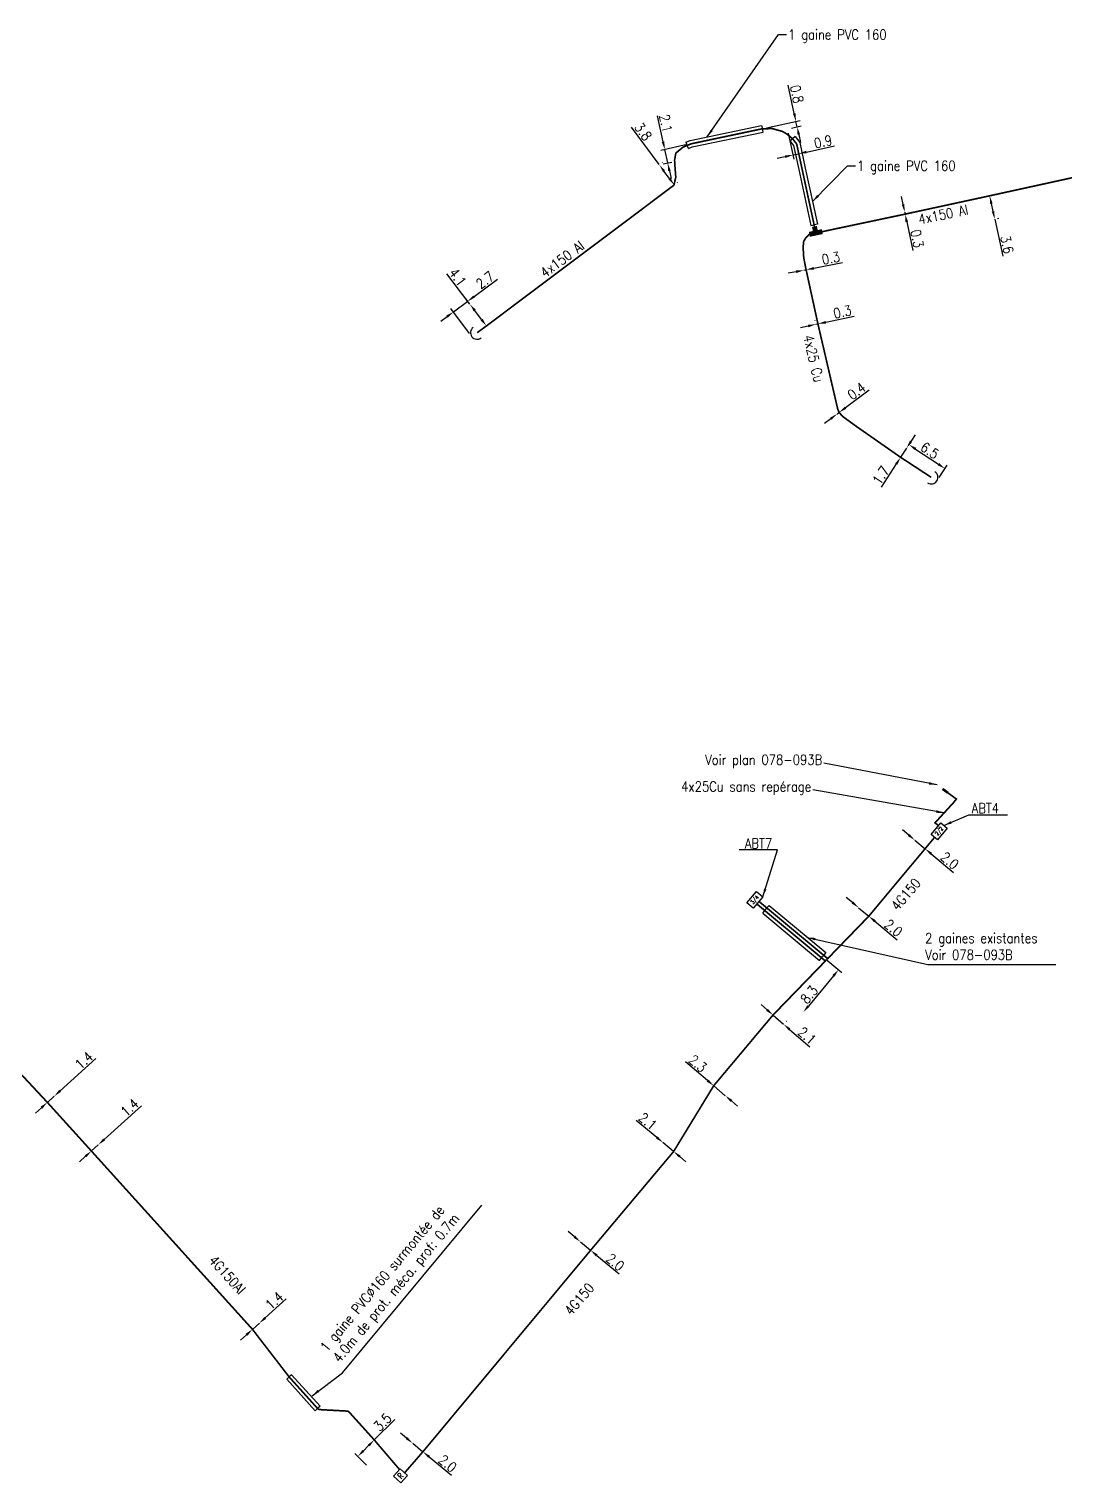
# Model space of a CAD drawing. Header units: millimetres. Extents: x 79134 to 80000, y 145000 to 146008.
# Drawn here: x 79740.9 to 79896.7, y 145385.7 to 145604.4 of the extents above; entities that cross this region are included whole.
import ezdxf
from ezdxf.enums import TextEntityAlignment as Align

# ---------------------------------------------------------------- set-up
doc = ezdxf.new("R2010")
doc.units = ezdxf.units.MM
doc.header["$PDMODE"] = 34
doc.linetypes.add('B_ST_AL', pattern=[2000, 1000, 1000])
doc.linetypes.add('B_ST_CU', pattern=[2000, 1000, 1000])
doc.layers.get('0').update_dxf_attribs({"linetype": 'CONTINUOUS'})
doc.layers.get('Defpoints').update_dxf_attribs({"linetype": 'CONTINUOUS'})
for name, color, linetype in [('B_100', 3, 'CONTINUOUS'), ('B_110', 1, 'CONTINUOUS'), ('B_200', 7, 'CONTINUOUS'), ('B_300', 7, 'CONTINUOUS'), ('B_310', 7, 'CONTINUOUS'), ('B_400', 7, 'CONTINUOUS')]:
    doc.layers.add(name, color=color, linetype=linetype)
doc.styles.add('M_ROMANS', font='ROMANS.shx', dxfattribs={"width": 0.75})
doc.styles.get("Standard").update_dxf_attribs({"font": 'romans.shx', "width": 0.85})
doc.dimstyles.get("Standard").update_dxf_attribs({"dimtxt": 1.5, "dimasz": 1.2, "dimexe": 0.625, "dimexo": 0.625, "dimgap": 0.25, "dimtad": 1, "dimdec": 1, "dimzin": 0, "dimdsep": 46, "dimtxsty": 'Standard', "dimcen": -0.5, "dimclrd": 256, "dimclre": 256, "dimclrt": 256, "dimadec": 0, "dimazin": 0, "dimtfac": 1, "dimtdec": 1, "dimtmove": 0, "dimatfit": 3, "dimfxl": 1, "dimtolj": 1, "dimtzin": 0, "dimarcsym": 0})

# ---------------------------------------------------------------- blocks, each defined once
blk = doc.blocks.new('B_300_02')
at = {"color": 0, "linetype": 'Continuous'}
for points in [[(-1, 0.75), (-1, 0), (1, 0.75), (1, 0)], [(-0.375, 1.375), (0.375, 1.375), (-0.375, 0.75), (0.375, 0.75)]]:
    blk.add_solid(points, dxfattribs=at)
at = {"color": 0, "linetype": 'Continuous', "style": 'M_ROMANS', "width": 0.75, "flags": 3}
for tag, p in [('DEF_LEG', (0, -4.25)), ('DEF_COUP', (0, -6.75)), ('DEF_TYPE', (0, -9.25))]:
    blk.add_attdef(tag, text='', height=1.2, dxfattribs=at).set_placement(p, align=Align.MIDDLE)
blk = doc.blocks.new('B_300_05')
at = {"color": 0, "linetype": 'Continuous'}
blk.add_arc((0, 0), 1, 270, 90, dxfattribs=at)
at = {"color": 0, "linetype": 'Continuous', "style": 'M_ROMANS', "width": 0.75, "flags": 3}
for tag, p in [('DEF_LEG', (0, -5)), ('DEF_COUP', (0, -7.5)), ('DEF_TYPE', (0, -10))]:
    blk.add_attdef(tag, text='', height=1.2, dxfattribs=at).set_placement(p, align=Align.MIDDLE)
blk = doc.blocks.new('*D3')
at = {"layer": 'B_100', "linetype": 'Continuous', "lineweight": -2, "transparency": 16777216}
for p, q in [((79807.25, 145562.99), (79803.78, 145567.57)), ((79807.74, 145563.36), (79807.75, 145563.36)), ((79809, 145560.67), (79807.98, 145562.03)), ((79810.19, 145560.07), (79810.22, 145560.09))]:
    blk.add_line(p, q, dxfattribs=at)
at = {"layer": 'B_100', "linetype": 'Continuous', "transparency": 16777216}
for points in [[(79808.14, 145562.15), (79807.82, 145561.91), (79807.25, 145562.99)], [(79809.16, 145560.79), (79808.84, 145560.55), (79809.73, 145559.72)]]:
    blk.add_solid(points, dxfattribs=at)
at = {"layer": 'Defpoints', "color": 0, "linetype": 'Continuous', "transparency": 16777216}
for p in [(79807.25, 145562.98), (79809.7, 145559.69), (79809.73, 145559.72)]:
    blk.add_point(p, dxfattribs=at)
at = {"layer": 'B_100', "linetype": 'Continuous', "transparency": 16777216, "insert": (79805.42, 145567.06), "char_height": 1.5, "attachment_point": 5, "rotation": 307.1317}
blk.add_mtext('\\A1;4.1', dxfattribs=at)
blk = doc.blocks.new('*D4')
at = {"layer": 'B_300', "linetype": 'Continuous', "lineweight": -2, "transparency": 16777216}
for p, q in [((79807.88, 145564.14), (79811.38, 145566.76)), ((79807.18, 145558.6), (79804.4, 145562.33)), ((79804.78, 145561.83), (79806.92, 145563.43)), ((79806.86, 145563.5), (79806.54, 145563.93)), ((79803.81, 145561.11), (79802.85, 145560.4))]:
    blk.add_line(p, q, dxfattribs=at)
at = {"layer": 'B_300', "linetype": 'Continuous', "transparency": 16777216}
for points in [[(79807.76, 145564.3), (79808, 145563.98), (79806.92, 145563.43)], [(79803.69, 145561.27), (79803.93, 145560.95), (79804.78, 145561.83)]]:
    blk.add_solid(points, dxfattribs=at)
at = {"layer": 'Defpoints', "color": 0, "linetype": 'Continuous', "transparency": 16777216}
for p in [(79806.92, 145563.43), (79807.23, 145563), (79807.56, 145558.1)]:
    blk.add_point(p, dxfattribs=at)
at = {"layer": 'B_300', "linetype": 'Continuous', "transparency": 16777216, "insert": (79809.51, 145566.61), "char_height": 1.5, "attachment_point": 5, "rotation": 36.6964}
blk.add_mtext('\\A1;2.7', dxfattribs=at)
blk = doc.blocks.new('*D5')
at = {"layer": 'B_100', "linetype": 'Continuous', "lineweight": -2, "transparency": 16777216}
for p, q in [((79835.72, 145583.97), (79831.55, 145589.62)), ((79836.18, 145584.31), (79836.22, 145584.34)), ((79837.26, 145581.88), (79836.43, 145583)), ((79838.43, 145581.25), (79838.47, 145581.28))]:
    blk.add_line(p, q, dxfattribs=at)
at = {"layer": 'B_100', "linetype": 'Continuous', "transparency": 16777216}
for points in [[(79836.59, 145583.12), (79836.27, 145582.89), (79835.72, 145583.97)], [(79837.42, 145582), (79837.1, 145581.76), (79837.97, 145580.91)]]:
    blk.add_solid(points, dxfattribs=at)
at = {"layer": 'Defpoints', "color": 0, "linetype": 'Continuous', "transparency": 16777216}
for p in [(79835.68, 145583.94), (79837.93, 145580.88), (79837.97, 145580.91)]:
    blk.add_point(p, dxfattribs=at)
at = {"layer": 'B_100', "linetype": 'Continuous', "transparency": 16777216, "insert": (79833.3, 145588.94), "char_height": 1.5, "attachment_point": 5, "rotation": 306.4016}
blk.add_mtext('\\A1;3.8', dxfattribs=at)
blk = doc.blocks.new('*D6')
at = {"layer": 'B_100', "linetype": 'Continuous', "lineweight": -2, "transparency": 16777216}
for p, q in [((79836.29, 145587.42), (79835.44, 145591.33)), ((79839.93, 145586.98), (79835.94, 145586.11)), ((79836.29, 145584.07), (79837.6, 145584.36)), ((79836.99, 145584.23), (79836.55, 145586.25)), ((79837.24, 145583.05), (79837.5, 145581.88))]:
    blk.add_line(p, q, dxfattribs=at)
at = {"layer": 'B_100', "linetype": 'Continuous', "transparency": 16777216}
for points in [[(79836.49, 145587.46), (79836.1, 145587.38), (79836.55, 145586.25)], [(79837.44, 145583.1), (79837.05, 145583.01), (79836.99, 145584.23)]]:
    blk.add_solid(points, dxfattribs=at)
at = {"layer": 'Defpoints', "color": 0, "linetype": 'Continuous', "transparency": 16777216}
for p in [(79840.54, 145587.11), (79836.99, 145584.23), (79835.68, 145583.94)]:
    blk.add_point(p, dxfattribs=at)
at = {"layer": 'B_100', "linetype": 'Continuous', "transparency": 16777216, "insert": (79836.72, 145590.18), "char_height": 1.5, "attachment_point": 5, "rotation": 282.2842}
blk.add_mtext('\\A1;2.1', dxfattribs=at)
blk = doc.blocks.new('*D7')
at = {"layer": 'B_100', "linetype": 'Continuous', "lineweight": -2, "transparency": 16777216}
for p, q in [((79856.03, 145591.64), (79855.1, 145595.92)), ((79851.84, 145589.5), (79856.9, 145590.6)), ((79855.59, 145589.48), (79857.07, 145589.8)), ((79856.46, 145589.67), (79856.29, 145590.47)), ((79856.72, 145588.5), (79856.97, 145587.32))]:
    blk.add_line(p, q, dxfattribs=at)
at = {"layer": 'B_100', "linetype": 'Continuous', "transparency": 16777216}
for points in [[(79856.23, 145591.69), (79855.84, 145591.6), (79856.29, 145590.47)], [(79856.91, 145588.54), (79856.52, 145588.45), (79856.46, 145589.67)]]:
    blk.add_solid(points, dxfattribs=at)
at = {"layer": 'Defpoints', "color": 0, "linetype": 'Continuous', "transparency": 16777216}
for p in [(79851.23, 145589.37), (79854.98, 145589.34), (79856.46, 145589.67)]:
    blk.add_point(p, dxfattribs=at)
at = {"layer": 'B_100', "linetype": 'Continuous', "transparency": 16777216, "insert": (79856.42, 145594.58), "char_height": 1.5, "attachment_point": 5, "rotation": 282.2687}
blk.add_mtext('\\A1;0.8', dxfattribs=at)
blk = doc.blocks.new('*D8')
at = {"layer": 'B_100', "linetype": 'Continuous', "lineweight": -2, "transparency": 16777216}
for p, q in [((79855.11, 145588.73), (79855.96, 145584.82)), ((79856.52, 145586.48), (79856.84, 145585.01)), ((79857.88, 145585.87), (79862.09, 145586.79)), ((79854.65, 145585.17), (79853.48, 145584.92)), ((79855.83, 145585.43), (79856.7, 145585.62))]:
    blk.add_line(p, q, dxfattribs=at)
at = {"layer": 'B_100', "linetype": 'Continuous', "transparency": 16777216}
for points in [[(79854.61, 145585.37), (79854.7, 145584.98), (79855.83, 145585.43)], [(79857.83, 145586.07), (79857.92, 145585.68), (79856.7, 145585.62)]]:
    blk.add_solid(points, dxfattribs=at)
at = {"layer": 'Defpoints', "color": 0, "linetype": 'Continuous', "transparency": 16777216}
for p in [(79854.98, 145589.34), (79856.39, 145587.09), (79856.7, 145585.62)]:
    blk.add_point(p, dxfattribs=at)
at = {"layer": 'B_100', "linetype": 'Continuous', "transparency": 16777216, "insert": (79860.36, 145587.43), "char_height": 1.5, "attachment_point": 5, "rotation": 12.2314}
blk.add_mtext('\\A1;0.9', dxfattribs=at)
blk = doc.blocks.new('*D9')
at = {"layer": 'B_100', "linetype": 'Continuous', "lineweight": -2, "transparency": 16777216}
for p, q in [((79859.16, 145560.56), (79859.16, 145560.57)), ((79860.76, 145560.27), (79865.03, 145561.2)), ((79858.12, 145559.7), (79856.95, 145559.45)), ((79859.29, 145559.96), (79859.58, 145560.02))]:
    blk.add_line(p, q, dxfattribs=at)
at = {"layer": 'B_100', "linetype": 'Continuous', "transparency": 16777216}
for points in [[(79860.72, 145560.47), (79860.8, 145560.08), (79859.58, 145560.02)], [(79858.08, 145559.9), (79858.16, 145559.51), (79859.29, 145559.96)]]:
    blk.add_solid(points, dxfattribs=at)
at = {"layer": 'Defpoints', "color": 0, "linetype": 'Continuous', "transparency": 16777216}
for p in [(79859.29, 145559.95), (79859.58, 145560.02), (79859.58, 145560.02)]:
    blk.add_point(p, dxfattribs=at)
at = {"layer": 'B_100', "linetype": 'Continuous', "transparency": 16777216, "insert": (79863.27, 145561.84), "char_height": 1.5, "attachment_point": 5, "rotation": 12.1976}
blk.add_mtext('\\A1;0.3', dxfattribs=at)
blk = doc.blocks.new('*D10')
at = {"layer": 'B_100', "linetype": 'Continuous', "lineweight": -2, "transparency": 16777216}
for p, q in [((79858.99, 145568.4), (79863.28, 145569.24)), ((79856.31, 145567.87), (79855.13, 145567.64)), ((79857.37, 145568.71), (79857.37, 145568.72)), ((79857.49, 145568.1), (79857.82, 145568.17)), ((79857.94, 145567.55), (79857.94, 145567.55))]:
    blk.add_line(p, q, dxfattribs=at)
at = {"layer": 'B_100', "linetype": 'Continuous', "transparency": 16777216}
for points in [[(79856.27, 145568.07), (79856.35, 145567.67), (79857.49, 145568.1)], [(79858.95, 145568.59), (79859.03, 145568.2), (79857.82, 145568.17)]]:
    blk.add_solid(points, dxfattribs=at)
at = {"layer": 'Defpoints', "color": 0, "linetype": 'Continuous', "transparency": 16777216}
for p in [(79857.49, 145568.1), (79857.82, 145568.17), (79857.82, 145568.17)]:
    blk.add_point(p, dxfattribs=at)
at = {"layer": 'B_100', "linetype": 'Continuous', "transparency": 16777216, "insert": (79861.53, 145569.92), "char_height": 1.5, "attachment_point": 5, "rotation": 11.1019}
blk.add_mtext('\\A1;0.3', dxfattribs=at)
blk = doc.blocks.new('*D11')
at = {"layer": 'B_100', "linetype": 'Continuous', "lineweight": -2, "transparency": 16777216}
for p, q in [((79873.59, 145542.35), (79874.24, 145543.35)), ((79872.93, 145541.34), (79872.03, 145539.96)), ((79871.37, 145538.96), (79869.08, 145535.45))]:
    blk.add_line(p, q, dxfattribs=at)
at = {"layer": 'B_100', "linetype": 'Continuous', "transparency": 16777216}
for points in [[(79873.42, 145542.46), (79873.75, 145542.24), (79872.93, 145541.34)], [(79871.21, 145539.06), (79871.54, 145538.85), (79872.03, 145539.96)]]:
    blk.add_solid(points, dxfattribs=at)
at = {"layer": 'Defpoints', "color": 0, "linetype": 'Continuous', "transparency": 16777216}
for p in [(79872.93, 145541.34), (79872.93, 145541.34), (79872.03, 145539.96)]:
    blk.add_point(p, dxfattribs=at)
at = {"layer": 'B_100', "linetype": 'Continuous', "transparency": 16777216, "insert": (79869.06, 145537.25), "char_height": 1.5, "attachment_point": 5, "rotation": 56.8805}
blk.add_mtext('\\A1;1.7', dxfattribs=at)
blk = doc.blocks.new('*D12')
at = {"layer": 'B_300', "linetype": 'Continuous', "lineweight": -2, "transparency": 16777216}
for p, q in [((79873.28, 145541.86), (79873.63, 145542.39)), ((79874.28, 145541.21), (79877.71, 145538.93)), ((79877.82, 145536.93), (79879.05, 145538.78))]:
    blk.add_line(p, q, dxfattribs=at)
at = {"layer": 'B_300', "linetype": 'Continuous', "transparency": 16777216}
for points in [[(79874.39, 145541.38), (79874.17, 145541.04), (79873.28, 145541.87)], [(79877.82, 145539.09), (79877.6, 145538.76), (79878.71, 145538.26)]]:
    blk.add_solid(points, dxfattribs=at)
at = {"layer": 'Defpoints', "color": 0, "linetype": 'Continuous', "transparency": 16777216}
for p in [(79872.93, 145541.34), (79878.71, 145538.26), (79877.47, 145536.41)]:
    blk.add_point(p, dxfattribs=at)
at = {"layer": 'B_300', "linetype": 'Continuous', "transparency": 16777216, "insert": (79876.42, 145540.99), "char_height": 1.5, "attachment_point": 5, "rotation": 326.3402}
blk.add_mtext('\\A1;6.5', dxfattribs=at)
blk = doc.blocks.new('*D13')
at = {"layer": 'B_100', "linetype": 'Continuous', "lineweight": -2, "transparency": 16777216}
for p, q in [((79885.67, 145578.11), (79885.92, 145576.95)), ((79885.87, 145579.38), (79886.03, 145579.41)), ((79886.18, 145575.77), (79887.38, 145570.2)), ((79886.62, 145575.87), (79886.79, 145575.9))]:
    blk.add_line(p, q, dxfattribs=at)
at = {"layer": 'B_100', "linetype": 'Continuous', "transparency": 16777216}
for points in [[(79885.87, 145578.15), (79885.48, 145578.07), (79885.42, 145579.28)], [(79886.12, 145576.99), (79885.73, 145576.9), (79886.18, 145575.77)]]:
    blk.add_solid(points, dxfattribs=at)
at = {"layer": 'Defpoints', "color": 0, "linetype": 'Continuous', "transparency": 16777216}
for p in [(79885.26, 145579.25), (79886.01, 145575.74), (79886.18, 145575.77)]:
    blk.add_point(p, dxfattribs=at)
at = {"layer": 'B_100', "linetype": 'Continuous', "transparency": 16777216, "insert": (79888.02, 145571.96), "char_height": 1.5, "attachment_point": 5, "rotation": 282.1976}
blk.add_mtext('\\A1;3.6', dxfattribs=at)
blk = doc.blocks.new('*D14')
at = {"layer": 'B_100', "linetype": 'Continuous', "lineweight": -2, "transparency": 16777216}
for p, q in [((79863.75, 145547.43), (79867.29, 145550.09)), ((79861.53, 145545.77), (79860.57, 145545.05)), ((79862.49, 145546.49), (79862.79, 145546.71))]:
    blk.add_line(p, q, dxfattribs=at)
at = {"layer": 'B_100', "linetype": 'Continuous', "transparency": 16777216}
for points in [[(79863.63, 145547.59), (79863.87, 145547.27), (79862.79, 145546.71)], [(79861.41, 145545.93), (79861.65, 145545.61), (79862.49, 145546.49)]]:
    blk.add_solid(points, dxfattribs=at)
at = {"layer": 'Defpoints', "color": 0, "linetype": 'Continuous', "transparency": 16777216}
for p in [(79862.49, 145546.49), (79862.79, 145546.71), (79862.79, 145546.71)]:
    blk.add_point(p, dxfattribs=at)
at = {"layer": 'B_100', "linetype": 'Continuous', "transparency": 16777216, "insert": (79865.4, 145549.92), "char_height": 1.5, "attachment_point": 5, "rotation": 36.8729}
blk.add_mtext('\\A1;0.4', dxfattribs=at)
blk = doc.blocks.new('*D28')
at = {"layer": 'B_100', "linetype": 'Continuous', "lineweight": -2, "transparency": 16777216}
for p, q in [((79872.39, 145578), (79872.14, 145579.18)), ((79872.64, 145576.83), (79872.7, 145576.53)), ((79873.25, 145576.96), (79873.25, 145576.96)), ((79873.31, 145576.66), (79873.31, 145576.66)), ((79872.95, 145575.36), (79873.86, 145571.08))]:
    blk.add_line(p, q, dxfattribs=at)
at = {"layer": 'B_100', "linetype": 'Continuous', "transparency": 16777216}
for points in [[(79872.59, 145578.04), (79872.2, 145577.96), (79872.64, 145576.83)], [(79873.15, 145575.4), (79872.76, 145575.32), (79872.7, 145576.53)]]:
    blk.add_solid(points, dxfattribs=at)
at = {"layer": 'Defpoints', "color": 0, "linetype": 'Continuous', "transparency": 16777216}
for p in [(79872.64, 145576.83), (79872.7, 145576.53), (79872.7, 145576.53)]:
    blk.add_point(p, dxfattribs=at)
at = {"layer": 'B_100', "linetype": 'Continuous', "transparency": 16777216, "insert": (79874.51, 145572.84), "char_height": 1.5, "attachment_point": 5, "rotation": 281.9505}
blk.add_mtext('\\A1;0.3', dxfattribs=at)
blk = doc.blocks.new('*D76')
at = {"layer": 'B_100', "linetype": 'Continuous', "lineweight": -2, "transparency": 16777216}
for p, q in [((79873.25, 145483.16), (79872.33, 145483.93)), ((79874.17, 145482.39), (79875.71, 145481.11)), ((79876.63, 145480.34), (79879.98, 145477.54))]:
    blk.add_line(p, q, dxfattribs=at)
at = {"layer": 'B_100', "linetype": 'Continuous', "transparency": 16777216}
for points in [[(79873.38, 145483.31), (79873.12, 145483), (79874.17, 145482.39)], [(79876.76, 145480.49), (79876.5, 145480.19), (79875.71, 145481.11)]]:
    blk.add_solid(points, dxfattribs=at)
at = {"layer": 'Defpoints', "color": 0, "linetype": 'Continuous', "transparency": 16777216}
for p in [(79874.17, 145482.39), (79874.17, 145482.39), (79875.71, 145481.11)]:
    blk.add_point(p, dxfattribs=at)
at = {"layer": 'B_100', "linetype": 'Continuous', "transparency": 16777216, "insert": (79879.41, 145479.32), "char_height": 1.5, "attachment_point": 5, "rotation": 320.152}
blk.add_mtext('\\A1;2.0', dxfattribs=at)
blk = doc.blocks.new('*D77')
at = {"layer": 'B_100', "linetype": 'Continuous', "lineweight": -2, "transparency": 16777216}
for p, q in [((79864.78, 145473.01), (79863.86, 145473.78)), ((79865.7, 145472.24), (79867.24, 145470.96)), ((79868.16, 145470.19), (79871.52, 145467.39))]:
    blk.add_line(p, q, dxfattribs=at)
at = {"layer": 'B_100', "linetype": 'Continuous', "transparency": 16777216}
for points in [[(79864.91, 145473.17), (79864.65, 145472.86), (79865.7, 145472.24)], [(79868.29, 145470.35), (79868.03, 145470.04), (79867.24, 145470.96)]]:
    blk.add_solid(points, dxfattribs=at)
at = {"layer": 'Defpoints', "color": 0, "linetype": 'Continuous', "transparency": 16777216}
for p in [(79865.7, 145472.24), (79865.7, 145472.24), (79867.24, 145470.96)]:
    blk.add_point(p, dxfattribs=at)
at = {"layer": 'B_100', "linetype": 'Continuous', "transparency": 16777216, "insert": (79870.94, 145469.18), "char_height": 1.5, "attachment_point": 5, "rotation": 320.152}
blk.add_mtext('\\A1;2.0', dxfattribs=at)
blk = doc.blocks.new('*D78')
at = {"layer": 'B_100', "linetype": 'Continuous', "lineweight": -2, "transparency": 16777216}
for p, q in [((79851.94, 145456.88), (79851.03, 145457.67)), ((79852.84, 145456.09), (79854.43, 145454.72)), ((79853.24, 145456.56), (79853.25, 145456.57)), ((79854.83, 145455.18), (79854.84, 145455.19)), ((79855.33, 145453.93), (79858.36, 145451.3))]:
    blk.add_line(p, q, dxfattribs=at)
at = {"layer": 'B_100', "linetype": 'Continuous', "transparency": 16777216}
for points in [[(79852.07, 145457.03), (79851.8, 145456.73), (79852.84, 145456.09)], [(79855.46, 145454.08), (79855.2, 145453.78), (79854.43, 145454.72)]]:
    blk.add_solid(points, dxfattribs=at)
at = {"layer": 'Defpoints', "color": 0, "linetype": 'Continuous', "transparency": 16777216}
for p in [(79852.83, 145456.09), (79854.42, 145454.71), (79854.43, 145454.72)]:
    blk.add_point(p, dxfattribs=at)
at = {"layer": 'B_100', "linetype": 'Continuous', "transparency": 16777216, "insert": (79857.95, 145452.98), "char_height": 1.5, "attachment_point": 5, "rotation": 319.0308}
blk.add_mtext('\\A1;2.1', dxfattribs=at)
blk = doc.blocks.new('*D79')
at = {"layer": 'B_100', "linetype": 'Continuous', "lineweight": -2, "transparency": 16777216}
for p, q in [((79842.99, 145446.24), (79839.67, 145449.08)), ((79845.66, 145443.97), (79843.91, 145445.46)), ((79846.57, 145443.19), (79847.48, 145442.41))]:
    blk.add_line(p, q, dxfattribs=at)
at = {"layer": 'B_100', "linetype": 'Continuous', "transparency": 16777216}
for points in [[(79843.12, 145446.39), (79842.86, 145446.09), (79843.91, 145445.46)], [(79846.7, 145443.34), (79846.44, 145443.04), (79845.66, 145443.97)]]:
    blk.add_solid(points, dxfattribs=at)
at = {"layer": 'Defpoints', "color": 0, "linetype": 'Continuous', "transparency": 16777216}
for p in [(79843.91, 145445.46), (79845.66, 145443.97), (79845.66, 145443.97)]:
    blk.add_point(p, dxfattribs=at)
at = {"layer": 'B_100', "linetype": 'Continuous', "transparency": 16777216, "insert": (79841.52, 145448.81), "char_height": 1.5, "attachment_point": 5, "rotation": 319.5622}
blk.add_mtext('\\A1;2.3', dxfattribs=at)
blk = doc.blocks.new('*D80')
at = {"layer": 'B_100', "linetype": 'Continuous', "lineweight": -2, "transparency": 16777216}
for p, q in [((79835.35, 145437.69), (79832.27, 145440.25)), ((79837.89, 145435.58), (79836.28, 145436.92)), ((79838.81, 145434.81), (79839.74, 145434.04))]:
    blk.add_line(p, q, dxfattribs=at)
at = {"layer": 'B_100', "linetype": 'Continuous', "transparency": 16777216}
for points in [[(79835.48, 145437.84), (79835.23, 145437.53), (79836.28, 145436.92)], [(79838.94, 145434.96), (79838.69, 145434.65), (79837.89, 145435.58)]]:
    blk.add_solid(points, dxfattribs=at)
at = {"layer": 'Defpoints', "color": 0, "linetype": 'Continuous', "transparency": 16777216}
for p in [(79836.28, 145436.92), (79836.28, 145436.92), (79837.89, 145435.58)]:
    blk.add_point(p, dxfattribs=at)
at = {"layer": 'B_100', "linetype": 'Continuous', "transparency": 16777216, "insert": (79833.99, 145440.12), "char_height": 1.5, "attachment_point": 5, "rotation": 320.2347}
blk.add_mtext('\\A1;2.1', dxfattribs=at)
blk = doc.blocks.new('*D81')
at = {"layer": 'B_100', "linetype": 'Continuous', "lineweight": -2, "transparency": 16777216}
for p, q in [((79822.94, 145422.77), (79822.02, 145423.53)), ((79823.86, 145422), (79825.4, 145420.72)), ((79826.32, 145419.95), (79829.68, 145417.16))]:
    blk.add_line(p, q, dxfattribs=at)
at = {"layer": 'B_100', "linetype": 'Continuous', "transparency": 16777216}
for points in [[(79823.07, 145422.92), (79822.81, 145422.61), (79823.86, 145422)], [(79826.45, 145420.11), (79826.19, 145419.8), (79825.4, 145420.72)]]:
    blk.add_solid(points, dxfattribs=at)
at = {"layer": 'Defpoints', "color": 0, "linetype": 'Continuous', "transparency": 16777216}
for p in [(79823.86, 145422), (79823.86, 145422), (79825.4, 145420.72)]:
    blk.add_point(p, dxfattribs=at)
at = {"layer": 'B_100', "linetype": 'Continuous', "transparency": 16777216, "insert": (79829.1, 145418.94), "char_height": 1.5, "attachment_point": 5, "rotation": 320.2347}
blk.add_mtext('\\A1;2.0', dxfattribs=at)
blk = doc.blocks.new('*D82')
at = {"layer": 'B_100', "linetype": 'Continuous', "lineweight": -2, "transparency": 16777216}
for p, q in [((79797.71, 145392.47), (79796.79, 145393.23)), ((79798.64, 145391.71), (79800.18, 145390.43)), ((79801.1, 145389.67), (79804.47, 145386.88))]:
    blk.add_line(p, q, dxfattribs=at)
at = {"layer": 'B_100', "linetype": 'Continuous', "transparency": 16777216}
for points in [[(79797.84, 145392.62), (79797.58, 145392.32), (79798.64, 145391.71)], [(79801.23, 145389.82), (79800.98, 145389.51), (79800.18, 145390.43)]]:
    blk.add_solid(points, dxfattribs=at)
at = {"layer": 'Defpoints', "color": 0, "linetype": 'Continuous', "transparency": 16777216}
for p in [(79798.64, 145391.71), (79798.64, 145391.71), (79800.18, 145390.43)]:
    blk.add_point(p, dxfattribs=at)
at = {"layer": 'B_100', "linetype": 'Continuous', "transparency": 16777216, "insert": (79803.89, 145388.66), "char_height": 1.5, "attachment_point": 5, "rotation": 320.4407}
blk.add_mtext('\\A1;2.0', dxfattribs=at)
blk = doc.blocks.new('*D83')
at = {"layer": 'B_400', "linetype": 'Continuous', "lineweight": -2, "transparency": 16777216}
for p, q in [((79860.77, 145464.5), (79863.17, 145462.5)), ((79861.92, 145461.98), (79858.15, 145457.44))]:
    blk.add_line(p, q, dxfattribs=at)
at = {"layer": 'B_400', "linetype": 'Continuous', "transparency": 16777216}
for points in [[(79861.76, 145462.11), (79862.07, 145461.85), (79862.69, 145462.9)], [(79857.99, 145457.57), (79858.3, 145457.32), (79857.38, 145456.52)]]:
    blk.add_solid(points, dxfattribs=at)
at = {"layer": 'Defpoints', "color": 0, "linetype": 'Continuous', "transparency": 16777216}
for p in [(79860.29, 145464.9), (79857.38, 145456.52), (79857.38, 145456.52)]:
    blk.add_point(p, dxfattribs=at)
at = {"layer": 'B_400', "linetype": 'Continuous', "transparency": 16777216, "insert": (79858.27, 145459.16), "char_height": 1.5, "attachment_point": 5, "rotation": 50.2416}
blk.add_mtext('\\A1;8.3', dxfattribs=at)
blk = doc.blocks.new('B_200_01')
at = {"color": 0, "linetype": 'Continuous', "flags": 128}
blk.add_lwpolyline([(-0.75, -0.75), (-0.75, 0.75), (0.75, 0.75), (0.75, -0.75)], close=True, dxfattribs=at)
at = {"color": 0, "linetype": 'Continuous', "style": 'M_ROMANS', "width": 0.75}
blk.add_text('R', height=0.9, dxfattribs=at).set_placement((0, 0), align=Align.MIDDLE)
at = {"color": 0, "linetype": 'Continuous', "style": 'M_ROMANS', "width": 0.75, "flags": 3}
for tag, p in [('DEF_LEG', (0, -5)), ('DEF_COUP', (0, -7.5)), ('DEF_TYPE', (0, -10))]:
    blk.add_attdef(tag, text='', height=1.2, dxfattribs=at).set_placement(p, align=Align.MIDDLE)
blk = doc.blocks.new('B_310_03')
at = {"color": 0, "linetype": 'Continuous', "flags": 128}
blk.add_lwpolyline([(-2.25, -1.25), (-2.25, 1.25), (2.25, 1.25), (2.25, -1.25)], close=True, dxfattribs=at)
at = {"color": 0, "linetype": 'Continuous', "style": 'M_ROMANS', "width": 0.75}
blk.add_text('3/4', height=1.2, dxfattribs=at).set_placement((0, 0), align=Align.MIDDLE)
at = {"color": 0, "linetype": 'Continuous', "style": 'M_ROMANS', "width": 0.75, "flags": 3}
for tag, p in [('DEF_LEG', (0, -5)), ('DEF_COUP', (0, -7.5)), ('DEF_TYPE', (0, -10))]:
    blk.add_attdef(tag, text='', height=1.2, dxfattribs=at).set_placement(p, align=Align.MIDDLE)
blk = doc.blocks.new('B_310_02')
at = {"color": 0, "linetype": 'Continuous', "flags": 128}
blk.add_lwpolyline([(-2.25, -1.25), (-2.25, 1.25), (2.25, 1.25), (2.25, -1.25)], close=True, dxfattribs=at)
at = {"color": 0, "linetype": 'Continuous', "style": 'M_ROMANS', "width": 0.75}
blk.add_text('2/2', height=1.2, dxfattribs=at).set_placement((0, 0), align=Align.MIDDLE)
at = {"color": 0, "linetype": 'Continuous', "style": 'M_ROMANS', "width": 0.75, "flags": 3}
for tag, p in [('DEF_LEG', (0, -5)), ('DEF_COUP', (0, -7.5)), ('DEF_TYPE', (0, -10))]:
    blk.add_attdef(tag, text='', height=1.2, dxfattribs=at).set_placement(p, align=Align.MIDDLE)
blk = doc.blocks.new('B_300_03')
at = {"color": 0, "linetype": 'Continuous'}
blk.add_solid([(-0.5, 0.19), (-0.5, -0.19), (0.5, 0.19), (0.5, -0.19)], dxfattribs=at)
at = {"color": 0, "linetype": 'Continuous', "width": 0.75, "flags": 3}
for tag, p in [('DEF_LEG', (0, -4.25)), ('DEF_COUP', (0, -6.25)), ('DEF_TYPE', (0, -8.25))]:
    blk.add_attdef(tag, text='', height=1.2, dxfattribs=at).set_placement(p, align=Align.MIDDLE)
blk = doc.blocks.new('*D123')
at = {"layer": 'B_110', "linetype": 'Continuous', "lineweight": -2, "transparency": 16777216}
for p, q in [((79792.86, 145392.2), (79795.95, 145395.29)), ((79791.69, 145388.41), (79789.94, 145390.16)), ((79791.23, 145390.57), (79792.01, 145391.35))]:
    blk.add_line(p, q, dxfattribs=at)
at = {"layer": 'B_110', "linetype": 'Continuous', "transparency": 16777216}
for points in [[(79791.87, 145391.49), (79792.15, 145391.21), (79792.86, 145392.2)], [(79791.09, 145390.71), (79791.37, 145390.43), (79790.38, 145389.72)]]:
    blk.add_solid(points, dxfattribs=at)
at = {"layer": 'Defpoints', "color": 0, "linetype": 'Continuous', "transparency": 16777216}
for p in [(79792.86, 145392.2), (79790.38, 145389.72), (79792.13, 145387.97)]:
    blk.add_point(p, dxfattribs=at)
at = {"layer": 'B_110', "linetype": 'Continuous', "transparency": 16777216, "insert": (79794.12, 145394.87), "char_height": 1.5, "attachment_point": 5, "rotation": 45}
blk.add_mtext('\\A1;3.5', dxfattribs=at)
blk = doc.blocks.new('*D124')
at = {"layer": 'B_110', "linetype": 'Continuous', "lineweight": -2, "transparency": 16777216}
for p, q in [((79776.47, 145410.57), (79779.63, 145413.42)), ((79774.54, 145408.83), (79775.58, 145409.77)), ((79773.65, 145408.02), (79772.76, 145407.22))]:
    blk.add_line(p, q, dxfattribs=at)
at = {"layer": 'B_110', "linetype": 'Continuous', "transparency": 16777216}
for points in [[(79776.34, 145410.72), (79776.61, 145410.42), (79775.58, 145409.77)], [(79773.52, 145408.17), (79773.79, 145407.87), (79774.54, 145408.83)]]:
    blk.add_solid(points, dxfattribs=at)
at = {"layer": 'Defpoints', "color": 0, "linetype": 'Continuous', "transparency": 16777216}
for p in [(79775.58, 145409.77), (79775.58, 145409.77), (79774.54, 145408.83)]:
    blk.add_point(p, dxfattribs=at)
at = {"layer": 'B_110', "linetype": 'Continuous', "transparency": 16777216, "insert": (79777.82, 145413.14), "char_height": 1.5, "attachment_point": 5, "rotation": 42.0914}
blk.add_mtext('\\A1;1.4', dxfattribs=at)
blk = doc.blocks.new('*D125')
at = {"layer": 'B_110', "linetype": 'Continuous', "lineweight": -2, "transparency": 16777216}
for p, q in [((79752.24, 145437.39), (79757.86, 145442.46)), ((79750.31, 145435.65), (79751.35, 145436.59)), ((79749.42, 145434.85), (79748.53, 145434.04))]:
    blk.add_line(p, q, dxfattribs=at)
at = {"layer": 'B_110', "linetype": 'Continuous', "transparency": 16777216}
for points in [[(79749.29, 145434.99), (79749.56, 145434.7), (79750.31, 145435.65)], [(79752.11, 145437.54), (79752.38, 145437.24), (79751.35, 145436.59)]]:
    blk.add_solid(points, dxfattribs=at)
at = {"layer": 'Defpoints', "color": 0, "linetype": 'Continuous', "transparency": 16777216}
for p in [(79750.31, 145435.65), (79751.35, 145436.59), (79751.35, 145436.59)]:
    blk.add_point(p, dxfattribs=at)
at = {"layer": 'B_110', "linetype": 'Continuous', "transparency": 16777216, "insert": (79756.06, 145442.18), "char_height": 1.5, "attachment_point": 5, "rotation": 42.0914}
blk.add_mtext('\\A1;1.4', dxfattribs=at)
blk = doc.blocks.new('*D126')
at = {"layer": 'B_110', "linetype": 'Continuous', "lineweight": -2, "transparency": 16777216}
for p, q in [((79745.62, 145444.7), (79750.98, 145449.54)), ((79742.8, 145442.15), (79741.91, 145441.35)), ((79743.69, 145442.96), (79744.73, 145443.89))]:
    blk.add_line(p, q, dxfattribs=at)
at = {"layer": 'B_110', "linetype": 'Continuous', "transparency": 16777216}
for points in [[(79745.48, 145444.85), (79745.75, 145444.55), (79744.73, 145443.89)], [(79742.66, 145442.3), (79742.93, 145442), (79743.69, 145442.96)]]:
    blk.add_solid(points, dxfattribs=at)
at = {"layer": 'Defpoints', "color": 0, "linetype": 'Continuous', "transparency": 16777216}
for p in [(79743.69, 145442.96), (79744.73, 145443.89), (79744.73, 145443.89)]:
    blk.add_point(p, dxfattribs=at)
at = {"layer": 'B_110', "linetype": 'Continuous', "transparency": 16777216, "insert": (79749.18, 145449.26), "char_height": 1.5, "attachment_point": 5, "rotation": 42.0914}
blk.add_mtext('\\A1;1.4', dxfattribs=at)

msp = doc.modelspace()

# ---------------------------------------------------------------- linework, layer by layer
at = {"layer": 'B_100', "linetype": 'B_ST_AL', "flags": 128}
for points in [[(79860.25, 145573.9, 0.25, 0.25, 0), (79872.7, 145576.53, 0.25, 0.25, 0), (79885.26, 145579.25, 0.25, 0.25, 0), (79899.82, 145582.44, 0.25, 0.25, 0), (79902.4, 145582.82, 0.25, 0.25, 0), (79903.35, 145582.77, 0.25, 0.25, 0), (79904.21, 145582.57, 0.25, 0.25, 0), (79917.55, 145577.5, 0.25, 0.25, 0), (79918.55, 145577.08, 0.25, 0.25, 0), (79918.94, 145576.8, 0.25, 0.25, 0), (79919.65, 145575.91, 0.25, 0.25, 0), (79932.11, 145584.98, 0.25, 0.25, 0), (79919.54, 145601.77, 0.25, 0.25, 0), (79920.54, 145602.52, 0, 0, 0)], [(79808.35, 145558.71, 0.25, 0.25, 0), (79809.72, 145559.71, 0.25, 0.25, 0), (79837.93, 145580.88, 0.25, 0.25, 0), (79838.21, 145582.09, 0.25, 0.25, 0), (79838.1, 145583.47, 0.25, 0.25, 0), (79838.03, 145584.65, 0.25, 0.25, 0), (79838.22, 145585.71, 0.25, 0.25, 0), (79839.31, 145586.61, 0.25, 0.25, 0), (79840.54, 145587.11, 0.25, 0.25, 0), (79851.23, 145589.37, 0.25, 0.25, 0), (79852.74, 145589.39, 0.25, 0.25, 0), (79854.27, 145588.96, 0.25, 0.25, 0), (79855, 145588.52, 0.25, 0.25, 0), (79855.76, 145587.87, 0.25, 0.25, 0), (79856.39, 145587.09, 0.25, 0.25, 0), (79859.07, 145574.67, 0, 0, 0)]]:
    msp.add_lwpolyline(points, format="xyseb", dxfattribs=at)
at = {"layer": 'B_100', "linetype": 'B_ST_CU', "flags": 128}
msp.add_lwpolyline([(79876.63, 145536.95, 0.25, 0.25, 0), (79872.03, 145539.96, 0.25, 0.25, 0), (79865.37, 145544.61, 0.25, 0.25, 0), (79863.29, 145546.12, 0.25, 0.25, 0), (79862.79, 145546.71, 0.25, 0.25, 0), (79862.59, 145547.12, 0.25, 0.25, 0), (79859.59, 145560.02, 0.25, 0.25, 0), (79857.78, 145568.31, 0.25, 0.25, 0), (79857.45, 145570.01, 0.25, 0.25, 0), (79857.36, 145571.58, 0.25, 0.25, 0), (79857.45, 145572.44, 0.25, 0.25, 0), (79857.77, 145572.98, 0.25, 0.25, 0), (79858.3, 145573.49, 0, 0, 0)], format="xyseb", dxfattribs=at)
at = {"layer": 'B_100', "linetype": 'B_ST_CU', "const_width": 0.25, "flags": 128}
msp.add_lwpolyline([(79877.73, 145484.59), (79877.19, 145484.99), (79879.94, 145487.99), (79880.41, 145488.58), (79879.12, 145489.52)], dxfattribs=at)
at = {"layer": 'B_100', "linetype": 'B_ST_AL', "const_width": 0.25, "flags": 128}
for points in [[(79850.72, 145473.18), (79861.06, 145464.58), (79867.24, 145470.96), (79875.71, 145481.11), (79877.15, 145482.83)], [(79797.42, 145387.25), (79800.18, 145390.43), (79825.4, 145420.72), (79837.89, 145435.58), (79843.91, 145445.46), (79852.83, 145456.09), (79860.71, 145464.22), (79850.4, 145472.8)]]:
    msp.add_lwpolyline(points, dxfattribs=at)
at = {"layer": 'B_110', "linetype": 'B_ST_AL', "const_width": 0.25, "flags": 128}
msp.add_lwpolyline([(79694.08, 145532.48), (79683.5, 145525.2, 0.414228), (79683.37, 145524.51), (79685.58, 145521.29), (79685.58, 145521.29), (79705.04, 145493.01), (79715.12, 145478.03), (79727.51, 145460.29), (79743.69, 145442.96), (79750.31, 145435.65), (79774.54, 145408.83), (79780.06, 145401.67), (79784.34, 145396.92, 0.198449), (79784.69, 145396.76), (79788.76, 145396.54, -0.198833), (79789.1, 145396.37), (79792.86, 145392.2), (79796.66, 145387.75)], format="xyb", dxfattribs=at)
at = {"layer": 'B_400', "color": 7}
for p, q in [((79840.39, 145587.59), (79851.12, 145589.86)), ((79840.68, 145586.63), (79851.33, 145588.88)), ((79851.12, 145589.86), (79851.23, 145589.37)), ((79851.33, 145588.88), (79851.23, 145589.37)), ((79839.74, 145587.33), (79840.39, 145587.59)), ((79839.74, 145587.33), (79839.92, 145586.86)), ((79840.11, 145586.4), (79839.92, 145586.86)), ((79840.11, 145586.4), (79840.68, 145586.63)), ((79855.37, 145587.56), (79855.76, 145587.87)), ((79855.37, 145587.56), (79855.92, 145586.87)), ((79856.16, 145588.18), (79855.76, 145587.87)), ((79855.92, 145586.87), (79856.7, 145583.24)), ((79856.16, 145588.18), (79856.85, 145587.31)), ((79856.85, 145587.31), (79857.68, 145583.45)), ((79856.7, 145583.24), (79858.53, 145574.81)), ((79857.68, 145583.45), (79859.5, 145575.02)), ((79858.53, 145574.81), (79859.02, 145574.92)), ((79859.5, 145575.02), (79859.02, 145574.92)), ((79851.29, 145471.41), (79851.77, 145471.99)), ((79851.29, 145471.41), (79859.81, 145464.32)), ((79852.25, 145472.56), (79851.77, 145471.99)), ((79852.25, 145472.56), (79860.77, 145465.48)), ((79859.81, 145464.32), (79860.29, 145464.9)), ((79860.77, 145465.48), (79860.29, 145464.9)), ((79779.69, 145401.34), (79780.06, 145401.67)), ((79779.69, 145401.34), (79783.97, 145396.59)), ((79780.43, 145402.01), (79780.06, 145401.67)), ((79780.43, 145402.01), (79784.71, 145397.26)), ((79783.97, 145396.59), (79784.34, 145396.92)), ((79784.71, 145397.26), (79784.34, 145396.92))]:
    msp.add_line(p, q, dxfattribs=at)

# ---------------------------------------------------------------- block references
at = {"layer": 'B_200', "rotation": 47.64083964686485}
msp.add_blockref('B_200_01', (79796.8, 145386.8), dxfattribs=at)
at = {"layer": 'B_300'}
for name, p, rotation in [('B_300_02', (79859.35, 145573.33), 11.95046744313766), ('B_300_05', (79808.35, 145558.71), 217.5655400027256), ('B_300_05', (79876.63, 145536.95), 326.8805383056418), ('B_300_03', (79878.73, 145489.81), 323.8980881928537)]:
    msp.add_blockref(name, p, dxfattribs=dict(at, rotation=rotation))
at = {"layer": 'B_310', "xscale": 0.5, "yscale": 0.5, "zscale": 0.5}
for name, p, rotation in [('B_310_02', (79877.83, 145483.73), 50.18104408977276), ('B_310_03', (79850.1, 145473.41), 50.25568774859753)]:
    msp.add_blockref(name, p, dxfattribs=dict(at, rotation=rotation))

# ---------------------------------------------------------------- texts
at = {"layer": 'B_100', "linetype": 'Continuous', "width": 0.85}
for s, rotation, p in [('4x150 Al', 11.7676, (79874.87, 145574.97)), ('4x150 Al', 36.8862, (79818.54, 145566.88)), ('4x25 Cu', 283.1199, (79857.38, 145558.2))]:
    msp.add_text(s, height=1.5, rotation=rotation, dxfattribs=at).set_placement(p)
for p in [(79872.82, 145474.25), (79823.69, 145413.38)]:
    msp.add_text('4G150', height=1.5, rotation=49.6193, dxfattribs=at).set_placement(p, align=Align.MIDDLE_CENTER)
at = {"layer": 'B_100', "linetype": 'Continuous', "insert": (79858.59, 145489.21), "char_height": 1.5, "attachment_point": 9}
msp.add_mtext('4x25Cu sans repérage', dxfattribs=at)
at = {"layer": 'B_110', "linetype": 'Continuous', "width": 0.85}
msp.add_text('4G150Al', height=1.5, rotation=312.0914, dxfattribs=at).set_placement((79770.75, 145417.05), align=Align.MIDDLE)
at = {"layer": 'B_300', "linetype": 'Continuous', "insert": (79860.23, 145493.24), "char_height": 1.5, "attachment_point": 9}
msp.add_mtext('Voir plan 078-093B', dxfattribs=at)
at = {"layer": 'B_310', "linetype": 'Continuous', "char_height": 1.5}
for s, insert, attachment_point in [('ABT4', (79882.72, 145486.43), 7), ('ABT7', (79852.7, 145481.16), 9)]:
    msp.add_mtext(s, dxfattribs=dict(at, insert=insert, attachment_point=attachment_point))
at = {"layer": 'B_400', "linetype": 'Continuous', "char_height": 1.5, "attachment_point": 1}
for s, insert in [('1 gaine PVC 160', (79855.11, 145604.29)), ('1 gaine PVC 160', (79865.48, 145584.55)), ('2 gaines existantes\\PVoir 078-093B', (79875.72, 145468.41))]:
    msp.add_mtext(s, dxfattribs=dict(at, insert=insert))
at = {"layer": 'B_400', "linetype": 'Continuous', "insert": (79784.57, 145406.28), "char_height": 1.5, "attachment_point": 1, "rotation": 50.1941}
msp.add_mtext('\\A1;1 gaine PVC%%C160 surmontée de\\P4.0m de prot. méca. prof: 0.7m', dxfattribs=at)

# ---------------------------------------------------------------- dimensions: what is measured, and where the dimension line sits
at = {"layer": 'B_100', "linetype": 'Continuous'}
for base, p1, p2, angle, picture, middle, dimtype in [((79856.46, 145589.67), (79851.23, 145589.37), (79854.98, 145589.34), 282.2687, '*D7', (79855.44, 145594.37), 160), ((79836.99, 145584.23), (79840.54, 145587.11), (79835.68, 145583.94), 282.2842, '*D6', (79835.74, 145589.96), 160), ((79837.97, 145580.91), (79835.68, 145583.94), (79837.93, 145580.88), 306.4016, '*D5', (79832.49, 145588.35), 160), ((79856.7, 145585.62), (79854.98, 145589.34), (79856.39, 145587.09), 12.2314, '*D8', (79860.57, 145586.46), 160), ((79872.7, 145576.53), (79872.64, 145576.83), (79872.7, 145576.53), 281.9505, '*D28', (79873.53, 145572.63), 160), ((79886.18, 145575.77), (79885.26, 145579.25), (79886.01, 145575.74), 282.1976, '*D13', (79887.05, 145571.75), 160), ((79857.82, 145568.17), (79857.49, 145568.1), (79857.82, 145568.17), 11.1019, '*D10', (79861.73, 145568.93), 160), ((79809.73, 145559.72), (79807.25, 145562.98), (79809.7, 145559.69), 307.1317, '*D3', (79804.63, 145566.45), 160), ((79859.58, 145560.02), (79859.29, 145559.95), (79859.58, 145560.02), 12.1976, '*D9', (79863.48, 145560.86), 160), ((79862.79, 145546.71), (79862.49, 145546.49), (79862.79, 145546.71), 36.8729, '*D14', (79866, 145549.12), 160), ((79872.9299, 145541.3425), (79872.02836, 145539.96057), (79872.9299, 145541.3425), 56.88054, '*D11', (79869.90038, 145536.69868), 160), ((79874.17, 145482.39), (79875.71, 145481.11), (79874.17, 145482.39), 140.152, '*D76', (79878.77, 145478.55), 161), ((79865.7, 145472.24), (79867.24, 145470.96), (79865.7, 145472.24), 140.152, '*D77', (79870.3, 145468.41), 161), ((79854.43, 145454.72), (79852.83, 145456.09), (79854.42, 145454.71), 319.0308, '*D78', (79857.3, 145452.22), 161), ((79845.66, 145443.97), (79843.91, 145445.46), (79845.66, 145443.97), 319.5622, '*D79', (79840.87, 145448.05), 161), ((79836.28, 145436.92), (79837.89, 145435.58), (79836.28, 145436.92), 140.2347, '*D80', (79833.35, 145439.35), 161), ((79823.86, 145422), (79825.4, 145420.72), (79823.86, 145422), 140.2347, '*D81', (79828.46, 145418.17), 161), ((79798.64, 145391.71), (79800.18, 145390.43), (79798.64, 145391.71), 140.4407, '*D82', (79803.25, 145387.89), 161)]:
    dim = msp.add_linear_dim(base=base, p1=p1, p2=p2, angle=angle, dimstyle='Standard', dxfattribs=at)
    dim.commit()
    dim.dimension.update_dxf_attribs({"geometry": picture, "text_midpoint": middle, "dimtype": dimtype})
at = {"layer": 'B_110', "linetype": 'Continuous'}
for base, p1, p2, angle, picture, middle in [((79744.73, 145443.89), (79743.69, 145442.96), (79744.73, 145443.89), 222.0914, '*D126', (79749.85, 145448.52)), ((79751.35, 145436.59), (79750.31, 145435.65), (79751.35, 145436.59), 222.0914, '*D125', (79756.73, 145441.44)), ((79775.58, 145409.77), (79774.54, 145408.83), (79775.58, 145409.77), 222.0914, '*D124', (79778.5, 145412.4)), ((79790.38, 145389.72), (79792.86, 145392.2), (79792.13, 145387.97), 45, '*D123', (79794.83, 145394.17))]:
    dim = msp.add_linear_dim(base=base, p1=p1, p2=p2, angle=angle, dimstyle='Standard', dxfattribs=at)
    dim.commit()
    dim.dimension.update_dxf_attribs({"geometry": picture, "text_midpoint": middle, "dimtype": 160})
at = {"layer": 'B_300', "linetype": 'Continuous'}
for base, p1, p2, angle, picture, middle in [((79806.92, 145563.43), (79807.56, 145558.1), (79807.23, 145563), 36.6964, '*D4', (79810.11, 145565.81)), ((79878.71, 145538.26), (79872.93, 145541.34), (79877.47, 145536.41), 326.3402, '*D12', (79875.87, 145540.15))]:
    dim = msp.add_linear_dim(base=base, p1=p1, p2=p2, angle=angle, dimstyle='Standard', dxfattribs=at)
    dim.commit()
    dim.dimension.update_dxf_attribs({"geometry": picture, "text_midpoint": middle, "dimtype": 160})
at = {"layer": 'B_400', "linetype": 'Continuous'}
dim = msp.add_linear_dim(base=(79857.38, 145456.52), p1=(79860.29, 145464.9), p2=(79857.38, 145456.52), angle=50.2416, dimstyle='Standard', dxfattribs=at)
dim.commit()
dim.dimension.update_dxf_attribs({"geometry": '*D83', "text_midpoint": (79859.04, 145458.52), "dimtype": 160})

# ---------------------------------------------------------------- leaders
at = {"layer": 'B_100', "linetype": 'Continuous', "annotation_type": 0, "has_hookline": 1, "hookline_direction": 1, "text_width": 21.98}
msp.add_leader([(79878.57, 145486.49), (79858.84, 145489.96)], dimstyle='Standard', override={"dimgap": 0.25, "dimtad": 0}, dxfattribs=at)
at = {"layer": 'B_300', "linetype": 'Continuous', "annotation_type": 0, "has_hookline": 1, "hookline_direction": 1, "text_width": 19.91}
msp.add_leader([(79877.51, 145490.7), (79860.48, 145493.99)], dimstyle='Standard', override={"dimgap": 0.25, "dimtad": 0}, dxfattribs=at)
at = {"layer": 'B_310', "linetype": 'Continuous', "annotation_type": 0, "has_hookline": 1}
for points, hookline_direction, text_width in [([(79878.55, 145484.59), (79882.27, 145486.21), (79883.47, 145486.21)], 0, 4.37), ([(79851.3, 145473.88), (79853.5, 145480.94), (79852.3, 145480.94)], 1, 4.31)]:
    msp.add_leader(points, dimstyle='Standard', override={"dimgap": 0.25, "dimtad": 1}, dxfattribs=dict(at, hookline_direction=hookline_direction, text_width=text_width))
at = {"layer": 'B_400', "linetype": 'Continuous', "annotation_type": 0, "has_hookline": 1, "hookline_direction": 0}
for points, override, text_width in [([(79842.92, 145588.13), (79853.66, 145603.54), (79854.86, 145603.54)], {"dimgap": 0.25, "dimtad": 0}, 16.82), ([(79858.77, 145578.43), (79864.03, 145583.8), (79865.23, 145583.8)], {"dimgap": 0.25, "dimtad": 0}, 16.82), ([(79858.02, 145467.76), (79876.14, 145463.69)], {"dimgap": 0.25, "dimtad": 1}, 19)]:
    msp.add_leader(points, dimstyle='Standard', override=override, dxfattribs=dict(at, text_width=text_width))
at = {"layer": 'B_400', "linetype": 'Continuous', "annotation_type": 0, "has_hookline": 1, "hookline_direction": 0, "text_width": 32.54, "horizontal_direction": (0.640188, 0.768218, 0)}
msp.add_leader([(79783.51, 145398.84), (79788.06, 145402.29)], dimstyle='Standard', dxfattribs=at)

doc.saveas('drawing.dxf')
